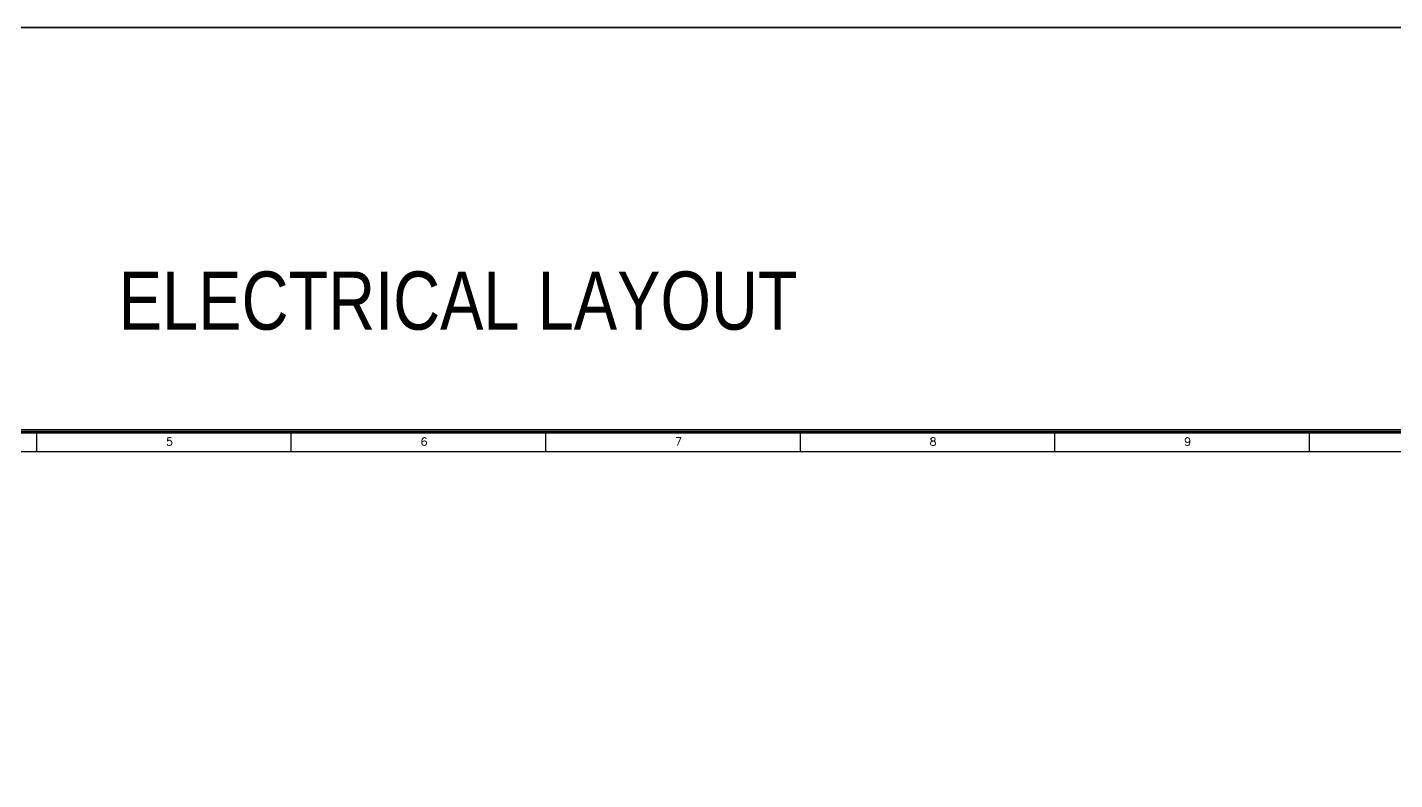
# Model space of a CAD drawing. Header units: millimetres. Extents: x 1319230 to 2124380, y -346496 to -91575.
# Drawn here: x 1557267 to 1580782, y -187935 to -174999 of the extents above; entities that cross this region are included whole.
import ezdxf
from ezdxf.enums import TextEntityAlignment as Align

# ---------------------------------------------------------------- set-up
doc = ezdxf.new("R2010")
doc.units = ezdxf.units.MM
doc.header["$LTSCALE"] = 600
doc.header["$MEASUREMENT"] = 0
doc.layers.add('AREA', color=193, linetype='Continuous', plot=False)
doc.layers.add('P-Wall', color=8, linetype='Continuous', lineweight=35)
doc.layers.add('TEXT', color=6, linetype='Continuous')
doc.layers.add('TITLE', color=7, linetype='Continuous')
doc.styles.add('ROMANS', font='romans.shx')
doc.styles.add('style1', font='swisse.ttf', dxfattribs={"width": 0.8})

# ---------------------------------------------------------------- blocks, each defined once
blk = doc.blocks.new('A$C66962185')
at = {"layer": 'TITLE', "color": 7}
for p, q in [((120.9, -140930.66), (120.9, -140928.36)), ((151.16, -140930.66), (151.16, -140928.36)), ((181.42, -140930.66), (181.42, -140928.36)), ((211.69, -140930.66), (211.69, -140928.36)), ((241.95, -140930.66), (241.95, -140928.36)), ((272.21, -140930.66), (272.21, -140928.36))]:
    blk.add_line(p, q, dxfattribs=at)
at = {"layer": 'TITLE'}
blk.add_line((2.14, -140930.66), (360.7, -140930.66), dxfattribs=at)
at = {"layer": 'TITLE', "color": 7, "const_width": 0.355}
blk.add_lwpolyline([(363, -140928.36), (363, -141178.33), (0, -141178.33), (0, -140928.36)], close=True, dxfattribs=at)
at = {"layer": 'TITLE', "color": 7, "style": 'ROMANS'}
for s, p in [('5', (136.67, -140929.48)), ('6', (166.94, -140929.48)), ('7', (197.2, -140929.48)), ('8', (227.46, -140929.48)), ('9', (257.73, -140929.48))]:
    blk.add_text(s, height=0.952, dxfattribs=at).set_placement(p, align=Align.MIDDLE)

msp = doc.modelspace()

# ---------------------------------------------------------------- linework, layer by layer
at = {"layer": 'AREA'}
for points in [[(1539896.8, -181916), (1592493.5, -181916), (1592493.5, -218162.6), (1539896.8, -218162.6)], [(1539941.8, -181961), (1592448.5, -181961), (1592448.5, -218117.6), (1539941.8, -218117.6)]]:
    msp.add_lwpolyline(points, close=True, dxfattribs=at)
at = {"layer": 'P-Wall', "color": 30, "true_color": 0xf8991e}
msp.add_lwpolyline([(1532338.5, -174998.9), (1598775.8, -174998.9), (1598775.8, -224422.1), (1532338.5, -224422.1)], close=True, dxfattribs=at)

# ---------------------------------------------------------------- block references
at = {"layer": 'TITLE', "xscale": 144.6465675549349, "yscale": 144.6465665108379, "zscale": 144.6465669265092}
msp.add_blockref('A$C66962185', (1539941.8, 20202843), dxfattribs=at)

# ---------------------------------------------------------------- texts
at = {"layer": 'TEXT', "color": 7, "insert": (1558839, -179197.3), "char_height": 1000, "width": 15304.729, "attachment_point": 1, "style": 'style1'}
msp.add_mtext('{\\fArial|b0|i0|c0|p34;ELECTRICAL LAYOUT\\P}', dxfattribs=at)

doc.saveas('drawing.dxf')
